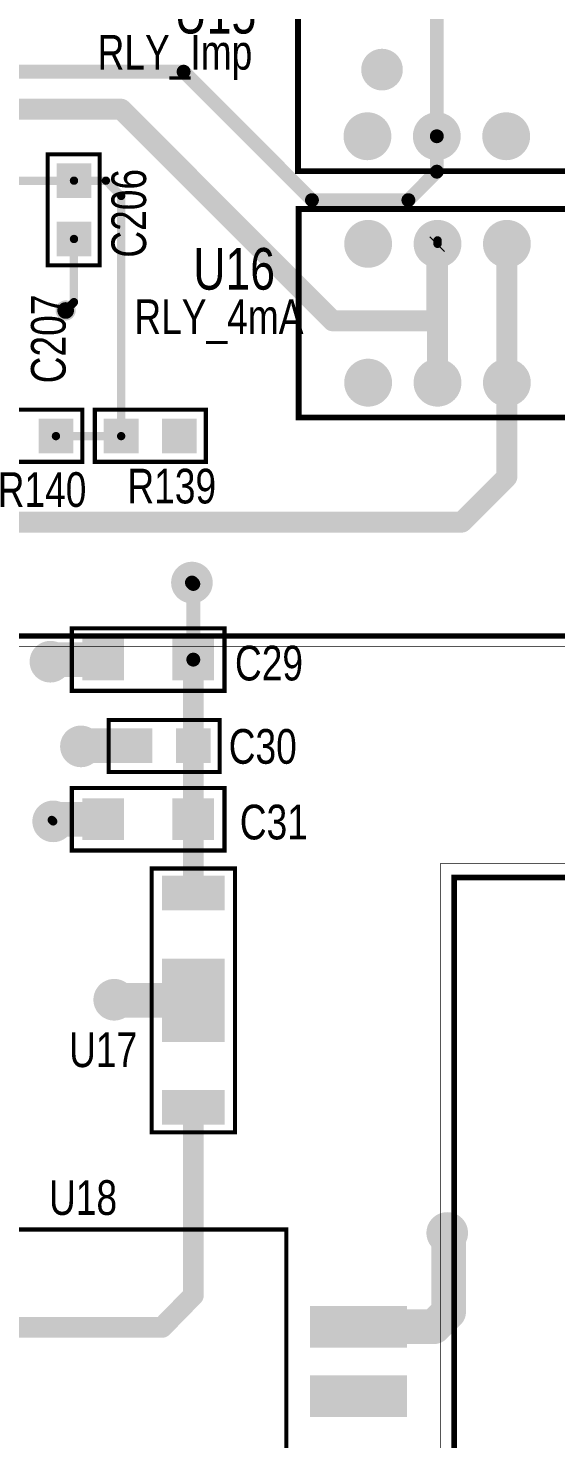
# Model space of a CAD drawing. Extents: x 0 to 8.76, y 0.02 to 4.83.
# Drawn here: x 3.276 to 4.037, y 1.19 to 3.222 of the extents above; entities that cross this region are included whole.
import ezdxf

# ---------------------------------------------------------------- set-up
doc = ezdxf.new("R2010")
doc.units = 0

msp = doc.modelspace()

# ---------------------------------------------------------------- linework, layer by layer
at = {"const_width": 0.001}
for points in [[(1.051, 2.331), (8.563, 2.331), (8.563, 4.484), (1.051, 4.484), (1.051, 2.331)], [(4.269, 3.32), (3.661, 3.32), (3.661, 3.012), (4.269, 3.012), (4.269, 3.32)], [(4.27, 2.965), (3.662, 2.965), (3.662, 2.657), (4.27, 2.657), (4.27, 2.965)], [(5.69, 2.018), (5.69, 0.158), (3.87, 0.158), (3.87, 2.018), (5.69, 2.018)]]:
    msp.add_lwpolyline(points, close=True, dxfattribs=at)
at = {"const_width": 0.0005}
for points in [[(3.6608, 3.012, 1), (3.6612, 3.012, 1)], [(3.6618, 2.965, 1), (3.6622, 2.965, 1)], [(3.6618, 2.657, 1), (3.6622, 2.657, 1)], [(3.8698, 2.018, 1), (3.8703, 2.018, 1)]]:
    msp.add_lwpolyline(points, format="xyb", close=True, dxfattribs=at)
at = {"layer": 'DRL'}
for points, const_width in [([(3.776, 3.162, 1), (3.796, 3.162, 1)], 0.02), ([(3.758, 3.066, 1), (3.772, 3.066, 1)], 0.015), ([(3.858, 3.066, 1), (3.872, 3.066, 1)], 0.015), ([(3.958, 3.066, 1), (3.972, 3.066, 1)], 0.015), ([(3.759, 2.911, 1), (3.773, 2.911, 1)], 0.015), ([(3.859, 2.911, 1), (3.873, 2.911, 1)], 0.015), ([(3.959, 2.911, 1), (3.973, 2.911, 1)], 0.015), ([(3.325, 2.815, 1), (3.335, 2.815, 1)], 0.01), ([(3.759, 2.711, 1), (3.773, 2.711, 1)], 0.015), ([(3.859, 2.711, 1), (3.873, 2.711, 1)], 0.015), ([(3.959, 2.711, 1), (3.973, 2.711, 1)], 0.015), ([(3.502, 2.423, 1), (3.522, 2.423, 1)], 0.02), ([(3.298, 2.309, 1), (3.318, 2.309, 1)], 0.02), ([(3.298, 2.309, 1), (3.318, 2.309, 1)], 0.02), ([(3.342, 2.187, 1), (3.362, 2.187, 1)], 0.02), ([(3.342, 2.187, 1), (3.362, 2.187, 1)], 0.02), ([(3.302, 2.079, 1), (3.322, 2.079, 1)], 0.02), ([(3.302, 2.079, 1), (3.322, 2.079, 1)], 0.02), ([(3.39, 1.822, 1), (3.41, 1.822, 1)], 0.02), ([(3.39, 1.822, 1), (3.41, 1.822, 1)], 0.02), ([(3.87, 1.486, 1), (3.89, 1.486, 1)], 0.02)]:
    msp.add_lwpolyline(points, format="xyb", close=True, dxfattribs=dict(at, const_width=const_width))
at = {"layer": 'FAB'}
for points, const_width in [([(3.776, 3.162, 1), (3.796, 3.162, 1)], 0.02), ([(3.325, 2.815, 1), (3.335, 2.815, 1)], 0.01), ([(3.502, 2.423, 1), (3.522, 2.423, 1)], 0.02), ([(3.298, 2.309, 1), (3.318, 2.309, 1)], 0.02), ([(3.298, 2.309, 1), (3.318, 2.309, 1)], 0.02), ([(3.342, 2.187, 1), (3.362, 2.187, 1)], 0.02), ([(3.342, 2.187, 1), (3.362, 2.187, 1)], 0.02), ([(3.302, 2.079, 1), (3.322, 2.079, 1)], 0.02), ([(3.302, 2.079, 1), (3.322, 2.079, 1)], 0.02), ([(3.39, 1.822, 1), (3.41, 1.822, 1)], 0.02), ([(3.39, 1.822, 1), (3.41, 1.822, 1)], 0.02), ([(3.87, 1.486, 1), (3.89, 1.486, 1)], 0.02)]:
    msp.add_lwpolyline(points, format="xyb", close=True, dxfattribs=dict(at, const_width=const_width))
at = {"layer": 'GND'}
for points, const_width in [([(3.774, 3.162, 1), (3.798, 3.162, 1)], 0.025), ([(3.75, 3.066, 1), (3.78, 3.066, 1)], 0.03), ([(3.85, 3.066, 1), (3.88, 3.066, 1)], 0.03), ([(3.95, 3.066, 1), (3.98, 3.066, 1)], 0.03), ([(3.751, 2.911, 1), (3.781, 2.911, 1)], 0.03), ([(3.851, 2.911, 1), (3.881, 2.911, 1)], 0.03), ([(3.951, 2.911, 1), (3.981, 2.911, 1)], 0.03), ([(3.324, 2.815, 1), (3.336, 2.815, 1)], 0.012), ([(3.751, 2.711, 1), (3.781, 2.711, 1)], 0.03), ([(3.851, 2.711, 1), (3.881, 2.711, 1)], 0.03), ([(3.951, 2.711, 1), (3.981, 2.711, 1)], 0.03), ([(3.5, 2.423, 1), (3.524, 2.423, 1)], 0.025), ([(3.296, 2.309, 1), (3.32, 2.309, 1)], 0.025), ([(3.296, 2.309, 1), (3.32, 2.309, 1)], 0.025), ([(3.34, 2.187, 1), (3.364, 2.187, 1)], 0.025), ([(3.34, 2.187, 1), (3.364, 2.187, 1)], 0.025), ([(3.3, 2.079, 1), (3.324, 2.079, 1)], 0.025), ([(3.3, 2.079, 1), (3.324, 2.079, 1)], 0.025), ([(3.388, 1.822, 1), (3.412, 1.822, 1)], 0.025), ([(3.388, 1.822, 1), (3.412, 1.822, 1)], 0.025), ([(3.868, 1.486, 1), (3.892, 1.486, 1)], 0.025)]:
    msp.add_lwpolyline(points, format="xyb", close=True, dxfattribs=dict(at, const_width=const_width))
at = {"layer": 'I10'}
for points, const_width in [([(3.774, 3.162, 1), (3.798, 3.162, 1)], 0.025), ([(3.75, 3.066, 1), (3.78, 3.066, 1)], 0.03), ([(3.85, 3.066, 1), (3.88, 3.066, 1)], 0.03), ([(3.95, 3.066, 1), (3.98, 3.066, 1)], 0.03), ([(3.751, 2.911, 1), (3.781, 2.911, 1)], 0.03), ([(3.851, 2.911, 1), (3.881, 2.911, 1)], 0.03), ([(3.951, 2.911, 1), (3.981, 2.911, 1)], 0.03), ([(3.324, 2.815, 1), (3.336, 2.815, 1)], 0.012), ([(3.751, 2.711, 1), (3.781, 2.711, 1)], 0.03), ([(3.851, 2.711, 1), (3.881, 2.711, 1)], 0.03), ([(3.951, 2.711, 1), (3.981, 2.711, 1)], 0.03), ([(3.5, 2.423, 1), (3.524, 2.423, 1)], 0.025), ([(3.296, 2.309, 1), (3.32, 2.309, 1)], 0.025), ([(3.296, 2.309, 1), (3.32, 2.309, 1)], 0.025), ([(3.34, 2.187, 1), (3.364, 2.187, 1)], 0.025), ([(3.34, 2.187, 1), (3.364, 2.187, 1)], 0.025), ([(3.3, 2.079, 1), (3.324, 2.079, 1)], 0.025), ([(3.3, 2.079, 1), (3.324, 2.079, 1)], 0.025), ([(3.388, 1.822, 1), (3.412, 1.822, 1)], 0.025), ([(3.388, 1.822, 1), (3.412, 1.822, 1)], 0.025), ([(3.868, 1.486, 1), (3.892, 1.486, 1)], 0.025)]:
    msp.add_lwpolyline(points, format="xyb", close=True, dxfattribs=dict(at, const_width=const_width))
at = {"layer": 'I11'}
for points, const_width in [([(3.774, 3.162, 1), (3.798, 3.162, 1)], 0.025), ([(3.75, 3.066, 1), (3.78, 3.066, 1)], 0.03), ([(3.85, 3.066, 1), (3.88, 3.066, 1)], 0.03), ([(3.95, 3.066, 1), (3.98, 3.066, 1)], 0.03), ([(3.751, 2.911, 1), (3.781, 2.911, 1)], 0.03), ([(3.851, 2.911, 1), (3.881, 2.911, 1)], 0.03), ([(3.951, 2.911, 1), (3.981, 2.911, 1)], 0.03), ([(3.324, 2.815, 1), (3.336, 2.815, 1)], 0.012), ([(3.751, 2.711, 1), (3.781, 2.711, 1)], 0.03), ([(3.851, 2.711, 1), (3.881, 2.711, 1)], 0.03), ([(3.951, 2.711, 1), (3.981, 2.711, 1)], 0.03), ([(3.5, 2.423, 1), (3.524, 2.423, 1)], 0.025), ([(3.296, 2.309, 1), (3.32, 2.309, 1)], 0.025), ([(3.296, 2.309, 1), (3.32, 2.309, 1)], 0.025), ([(3.34, 2.187, 1), (3.364, 2.187, 1)], 0.025), ([(3.34, 2.187, 1), (3.364, 2.187, 1)], 0.025), ([(3.3, 2.079, 1), (3.324, 2.079, 1)], 0.025), ([(3.3, 2.079, 1), (3.324, 2.079, 1)], 0.025), ([(3.388, 1.822, 1), (3.412, 1.822, 1)], 0.025), ([(3.388, 1.822, 1), (3.412, 1.822, 1)], 0.025), ([(3.868, 1.486, 1), (3.892, 1.486, 1)], 0.025)]:
    msp.add_lwpolyline(points, format="xyb", close=True, dxfattribs=dict(at, const_width=const_width))
at = {"layer": 'I12'}
for points, const_width in [([(3.774, 3.162, 1), (3.798, 3.162, 1)], 0.025), ([(3.75, 3.066, 1), (3.78, 3.066, 1)], 0.03), ([(3.85, 3.066, 1), (3.88, 3.066, 1)], 0.03), ([(3.95, 3.066, 1), (3.98, 3.066, 1)], 0.03), ([(3.751, 2.911, 1), (3.781, 2.911, 1)], 0.03), ([(3.851, 2.911, 1), (3.881, 2.911, 1)], 0.03), ([(3.951, 2.911, 1), (3.981, 2.911, 1)], 0.03), ([(3.324, 2.815, 1), (3.336, 2.815, 1)], 0.012), ([(3.751, 2.711, 1), (3.781, 2.711, 1)], 0.03), ([(3.851, 2.711, 1), (3.881, 2.711, 1)], 0.03), ([(3.951, 2.711, 1), (3.981, 2.711, 1)], 0.03), ([(3.5, 2.423, 1), (3.524, 2.423, 1)], 0.025), ([(3.296, 2.309, 1), (3.32, 2.309, 1)], 0.025), ([(3.296, 2.309, 1), (3.32, 2.309, 1)], 0.025), ([(3.34, 2.187, 1), (3.364, 2.187, 1)], 0.025), ([(3.34, 2.187, 1), (3.364, 2.187, 1)], 0.025), ([(3.3, 2.079, 1), (3.324, 2.079, 1)], 0.025), ([(3.3, 2.079, 1), (3.324, 2.079, 1)], 0.025), ([(3.388, 1.822, 1), (3.412, 1.822, 1)], 0.025), ([(3.388, 1.822, 1), (3.412, 1.822, 1)], 0.025), ([(3.868, 1.486, 1), (3.892, 1.486, 1)], 0.025)]:
    msp.add_lwpolyline(points, format="xyb", close=True, dxfattribs=dict(at, const_width=const_width))
at = {"layer": 'IN3'}
for points, const_width in [([(3.774, 3.162, 1), (3.798, 3.162, 1)], 0.025), ([(3.75, 3.066, 1), (3.78, 3.066, 1)], 0.03), ([(3.85, 3.066, 1), (3.88, 3.066, 1)], 0.03), ([(3.95, 3.066, 1), (3.98, 3.066, 1)], 0.03), ([(3.751, 2.911, 1), (3.781, 2.911, 1)], 0.03), ([(3.851, 2.911, 1), (3.881, 2.911, 1)], 0.03), ([(3.951, 2.911, 1), (3.981, 2.911, 1)], 0.03), ([(3.324, 2.815, 1), (3.336, 2.815, 1)], 0.012), ([(3.751, 2.711, 1), (3.781, 2.711, 1)], 0.03), ([(3.851, 2.711, 1), (3.881, 2.711, 1)], 0.03), ([(3.951, 2.711, 1), (3.981, 2.711, 1)], 0.03), ([(3.5, 2.423, 1), (3.524, 2.423, 1)], 0.025), ([(3.296, 2.309, 1), (3.32, 2.309, 1)], 0.025), ([(3.296, 2.309, 1), (3.32, 2.309, 1)], 0.025), ([(3.34, 2.187, 1), (3.364, 2.187, 1)], 0.025), ([(3.34, 2.187, 1), (3.364, 2.187, 1)], 0.025), ([(3.3, 2.079, 1), (3.324, 2.079, 1)], 0.025), ([(3.3, 2.079, 1), (3.324, 2.079, 1)], 0.025), ([(3.388, 1.822, 1), (3.412, 1.822, 1)], 0.025), ([(3.388, 1.822, 1), (3.412, 1.822, 1)], 0.025), ([(3.868, 1.486, 1), (3.892, 1.486, 1)], 0.025)]:
    msp.add_lwpolyline(points, format="xyb", close=True, dxfattribs=dict(at, const_width=const_width))
at = {"layer": 'IN4'}
for points, const_width in [([(3.774, 3.162, 1), (3.798, 3.162, 1)], 0.025), ([(3.75, 3.066, 1), (3.78, 3.066, 1)], 0.03), ([(3.85, 3.066, 1), (3.88, 3.066, 1)], 0.03), ([(3.95, 3.066, 1), (3.98, 3.066, 1)], 0.03), ([(3.751, 2.911, 1), (3.781, 2.911, 1)], 0.03), ([(3.851, 2.911, 1), (3.881, 2.911, 1)], 0.03), ([(3.951, 2.911, 1), (3.981, 2.911, 1)], 0.03), ([(3.324, 2.815, 1), (3.336, 2.815, 1)], 0.012), ([(3.751, 2.711, 1), (3.781, 2.711, 1)], 0.03), ([(3.851, 2.711, 1), (3.881, 2.711, 1)], 0.03), ([(3.951, 2.711, 1), (3.981, 2.711, 1)], 0.03), ([(3.5, 2.423, 1), (3.524, 2.423, 1)], 0.025), ([(3.296, 2.309, 1), (3.32, 2.309, 1)], 0.025), ([(3.296, 2.309, 1), (3.32, 2.309, 1)], 0.025), ([(3.34, 2.187, 1), (3.364, 2.187, 1)], 0.025), ([(3.34, 2.187, 1), (3.364, 2.187, 1)], 0.025), ([(3.3, 2.079, 1), (3.324, 2.079, 1)], 0.025), ([(3.3, 2.079, 1), (3.324, 2.079, 1)], 0.025), ([(3.388, 1.822, 1), (3.412, 1.822, 1)], 0.025), ([(3.388, 1.822, 1), (3.412, 1.822, 1)], 0.025), ([(3.868, 1.486, 1), (3.892, 1.486, 1)], 0.025)]:
    msp.add_lwpolyline(points, format="xyb", close=True, dxfattribs=dict(at, const_width=const_width))
at = {"layer": 'IN5'}
for points, const_width in [([(3.774, 3.162, 1), (3.798, 3.162, 1)], 0.025), ([(3.75, 3.066, 1), (3.78, 3.066, 1)], 0.03), ([(3.85, 3.066, 1), (3.88, 3.066, 1)], 0.03), ([(3.95, 3.066, 1), (3.98, 3.066, 1)], 0.03), ([(3.751, 2.911, 1), (3.781, 2.911, 1)], 0.03), ([(3.851, 2.911, 1), (3.881, 2.911, 1)], 0.03), ([(3.951, 2.911, 1), (3.981, 2.911, 1)], 0.03), ([(3.324, 2.815, 1), (3.336, 2.815, 1)], 0.012), ([(3.751, 2.711, 1), (3.781, 2.711, 1)], 0.03), ([(3.851, 2.711, 1), (3.881, 2.711, 1)], 0.03), ([(3.951, 2.711, 1), (3.981, 2.711, 1)], 0.03), ([(3.5, 2.423, 1), (3.524, 2.423, 1)], 0.025), ([(3.296, 2.309, 1), (3.32, 2.309, 1)], 0.025), ([(3.296, 2.309, 1), (3.32, 2.309, 1)], 0.025), ([(3.34, 2.187, 1), (3.364, 2.187, 1)], 0.025), ([(3.34, 2.187, 1), (3.364, 2.187, 1)], 0.025), ([(3.3, 2.079, 1), (3.324, 2.079, 1)], 0.025), ([(3.3, 2.079, 1), (3.324, 2.079, 1)], 0.025), ([(3.388, 1.822, 1), (3.412, 1.822, 1)], 0.025), ([(3.388, 1.822, 1), (3.412, 1.822, 1)], 0.025), ([(3.868, 1.486, 1), (3.892, 1.486, 1)], 0.025)]:
    msp.add_lwpolyline(points, format="xyb", close=True, dxfattribs=dict(at, const_width=const_width))
at = {"layer": 'IN6'}
for points, const_width in [([(3.774, 3.162, 1), (3.798, 3.162, 1)], 0.025), ([(3.75, 3.066, 1), (3.78, 3.066, 1)], 0.03), ([(3.85, 3.066, 1), (3.88, 3.066, 1)], 0.03), ([(3.95, 3.066, 1), (3.98, 3.066, 1)], 0.03), ([(3.751, 2.911, 1), (3.781, 2.911, 1)], 0.03), ([(3.851, 2.911, 1), (3.881, 2.911, 1)], 0.03), ([(3.951, 2.911, 1), (3.981, 2.911, 1)], 0.03), ([(3.324, 2.815, 1), (3.336, 2.815, 1)], 0.012), ([(3.751, 2.711, 1), (3.781, 2.711, 1)], 0.03), ([(3.851, 2.711, 1), (3.881, 2.711, 1)], 0.03), ([(3.951, 2.711, 1), (3.981, 2.711, 1)], 0.03), ([(3.5, 2.423, 1), (3.524, 2.423, 1)], 0.025), ([(3.296, 2.309, 1), (3.32, 2.309, 1)], 0.025), ([(3.296, 2.309, 1), (3.32, 2.309, 1)], 0.025), ([(3.34, 2.187, 1), (3.364, 2.187, 1)], 0.025), ([(3.34, 2.187, 1), (3.364, 2.187, 1)], 0.025), ([(3.3, 2.079, 1), (3.324, 2.079, 1)], 0.025), ([(3.3, 2.079, 1), (3.324, 2.079, 1)], 0.025), ([(3.388, 1.822, 1), (3.412, 1.822, 1)], 0.025), ([(3.388, 1.822, 1), (3.412, 1.822, 1)], 0.025), ([(3.868, 1.486, 1), (3.892, 1.486, 1)], 0.025)]:
    msp.add_lwpolyline(points, format="xyb", close=True, dxfattribs=dict(at, const_width=const_width))
at = {"layer": 'IN7'}
for points, const_width in [([(3.774, 3.162, 1), (3.798, 3.162, 1)], 0.025), ([(3.75, 3.066, 1), (3.78, 3.066, 1)], 0.03), ([(3.85, 3.066, 1), (3.88, 3.066, 1)], 0.03), ([(3.95, 3.066, 1), (3.98, 3.066, 1)], 0.03), ([(3.751, 2.911, 1), (3.781, 2.911, 1)], 0.03), ([(3.851, 2.911, 1), (3.881, 2.911, 1)], 0.03), ([(3.951, 2.911, 1), (3.981, 2.911, 1)], 0.03), ([(3.324, 2.815, 1), (3.336, 2.815, 1)], 0.012), ([(3.751, 2.711, 1), (3.781, 2.711, 1)], 0.03), ([(3.851, 2.711, 1), (3.881, 2.711, 1)], 0.03), ([(3.951, 2.711, 1), (3.981, 2.711, 1)], 0.03), ([(3.5, 2.423, 1), (3.524, 2.423, 1)], 0.025), ([(3.296, 2.309, 1), (3.32, 2.309, 1)], 0.025), ([(3.296, 2.309, 1), (3.32, 2.309, 1)], 0.025), ([(3.34, 2.187, 1), (3.364, 2.187, 1)], 0.025), ([(3.34, 2.187, 1), (3.364, 2.187, 1)], 0.025), ([(3.3, 2.079, 1), (3.324, 2.079, 1)], 0.025), ([(3.3, 2.079, 1), (3.324, 2.079, 1)], 0.025), ([(3.388, 1.822, 1), (3.412, 1.822, 1)], 0.025), ([(3.388, 1.822, 1), (3.412, 1.822, 1)], 0.025), ([(3.868, 1.486, 1), (3.892, 1.486, 1)], 0.025)]:
    msp.add_lwpolyline(points, format="xyb", close=True, dxfattribs=dict(at, const_width=const_width))
at = {"layer": 'IN8'}
for points, const_width in [([(3.774, 3.162, 1), (3.798, 3.162, 1)], 0.025), ([(3.75, 3.066, 1), (3.78, 3.066, 1)], 0.03), ([(3.85, 3.066, 1), (3.88, 3.066, 1)], 0.03), ([(3.95, 3.066, 1), (3.98, 3.066, 1)], 0.03), ([(3.751, 2.911, 1), (3.781, 2.911, 1)], 0.03), ([(3.851, 2.911, 1), (3.881, 2.911, 1)], 0.03), ([(3.951, 2.911, 1), (3.981, 2.911, 1)], 0.03), ([(3.324, 2.815, 1), (3.336, 2.815, 1)], 0.012), ([(3.751, 2.711, 1), (3.781, 2.711, 1)], 0.03), ([(3.851, 2.711, 1), (3.881, 2.711, 1)], 0.03), ([(3.951, 2.711, 1), (3.981, 2.711, 1)], 0.03), ([(3.5, 2.423, 1), (3.524, 2.423, 1)], 0.025), ([(3.296, 2.309, 1), (3.32, 2.309, 1)], 0.025), ([(3.296, 2.309, 1), (3.32, 2.309, 1)], 0.025), ([(3.34, 2.187, 1), (3.364, 2.187, 1)], 0.025), ([(3.34, 2.187, 1), (3.364, 2.187, 1)], 0.025), ([(3.3, 2.079, 1), (3.324, 2.079, 1)], 0.025), ([(3.3, 2.079, 1), (3.324, 2.079, 1)], 0.025), ([(3.388, 1.822, 1), (3.412, 1.822, 1)], 0.025), ([(3.388, 1.822, 1), (3.412, 1.822, 1)], 0.025), ([(3.868, 1.486, 1), (3.892, 1.486, 1)], 0.025)]:
    msp.add_lwpolyline(points, format="xyb", close=True, dxfattribs=dict(at, const_width=const_width))
at = {"layer": 'IN9'}
for points, const_width in [([(3.774, 3.162, 1), (3.798, 3.162, 1)], 0.025), ([(3.75, 3.066, 1), (3.78, 3.066, 1)], 0.03), ([(3.85, 3.066, 1), (3.88, 3.066, 1)], 0.03), ([(3.95, 3.066, 1), (3.98, 3.066, 1)], 0.03), ([(3.751, 2.911, 1), (3.781, 2.911, 1)], 0.03), ([(3.851, 2.911, 1), (3.881, 2.911, 1)], 0.03), ([(3.951, 2.911, 1), (3.981, 2.911, 1)], 0.03), ([(3.324, 2.815, 1), (3.336, 2.815, 1)], 0.012), ([(3.751, 2.711, 1), (3.781, 2.711, 1)], 0.03), ([(3.851, 2.711, 1), (3.881, 2.711, 1)], 0.03), ([(3.951, 2.711, 1), (3.981, 2.711, 1)], 0.03), ([(3.5, 2.423, 1), (3.524, 2.423, 1)], 0.025), ([(3.296, 2.309, 1), (3.32, 2.309, 1)], 0.025), ([(3.296, 2.309, 1), (3.32, 2.309, 1)], 0.025), ([(3.34, 2.187, 1), (3.364, 2.187, 1)], 0.025), ([(3.34, 2.187, 1), (3.364, 2.187, 1)], 0.025), ([(3.3, 2.079, 1), (3.324, 2.079, 1)], 0.025), ([(3.3, 2.079, 1), (3.324, 2.079, 1)], 0.025), ([(3.388, 1.822, 1), (3.412, 1.822, 1)], 0.025), ([(3.388, 1.822, 1), (3.412, 1.822, 1)], 0.025), ([(3.868, 1.486, 1), (3.892, 1.486, 1)], 0.025)]:
    msp.add_lwpolyline(points, format="xyb", close=True, dxfattribs=dict(at, const_width=const_width))
at = {"layer": 'NOT'}
for points, const_width in [([(3.776, 3.162, 1), (3.796, 3.162, 1)], 0.02), ([(3.325, 2.815, 1), (3.335, 2.815, 1)], 0.01), ([(3.502, 2.423, 1), (3.522, 2.423, 1)], 0.02), ([(3.298, 2.309, 1), (3.318, 2.309, 1)], 0.02), ([(3.298, 2.309, 1), (3.318, 2.309, 1)], 0.02), ([(3.342, 2.187, 1), (3.362, 2.187, 1)], 0.02), ([(3.342, 2.187, 1), (3.362, 2.187, 1)], 0.02), ([(3.302, 2.079, 1), (3.322, 2.079, 1)], 0.02), ([(3.302, 2.079, 1), (3.322, 2.079, 1)], 0.02), ([(3.39, 1.822, 1), (3.41, 1.822, 1)], 0.02), ([(3.39, 1.822, 1), (3.41, 1.822, 1)], 0.02), ([(3.87, 1.486, 1), (3.89, 1.486, 1)], 0.02)]:
    msp.add_lwpolyline(points, format="xyb", close=True, dxfattribs=dict(at, const_width=const_width))
at = {"layer": 'PWR'}
for points, const_width in [([(3.774, 3.162, 1), (3.798, 3.162, 1)], 0.025), ([(3.75, 3.066, 1), (3.78, 3.066, 1)], 0.03), ([(3.85, 3.066, 1), (3.88, 3.066, 1)], 0.03), ([(3.95, 3.066, 1), (3.98, 3.066, 1)], 0.03), ([(3.751, 2.911, 1), (3.781, 2.911, 1)], 0.03), ([(3.851, 2.911, 1), (3.881, 2.911, 1)], 0.03), ([(3.951, 2.911, 1), (3.981, 2.911, 1)], 0.03), ([(3.324, 2.815, 1), (3.336, 2.815, 1)], 0.012), ([(3.751, 2.711, 1), (3.781, 2.711, 1)], 0.03), ([(3.851, 2.711, 1), (3.881, 2.711, 1)], 0.03), ([(3.951, 2.711, 1), (3.981, 2.711, 1)], 0.03), ([(3.5, 2.423, 1), (3.524, 2.423, 1)], 0.025), ([(3.296, 2.309, 1), (3.32, 2.309, 1)], 0.025), ([(3.296, 2.309, 1), (3.32, 2.309, 1)], 0.025), ([(3.34, 2.187, 1), (3.364, 2.187, 1)], 0.025), ([(3.34, 2.187, 1), (3.364, 2.187, 1)], 0.025), ([(3.3, 2.079, 1), (3.324, 2.079, 1)], 0.025), ([(3.3, 2.079, 1), (3.324, 2.079, 1)], 0.025), ([(3.388, 1.822, 1), (3.412, 1.822, 1)], 0.025), ([(3.388, 1.822, 1), (3.412, 1.822, 1)], 0.025), ([(3.868, 1.486, 1), (3.892, 1.486, 1)], 0.025)]:
    msp.add_lwpolyline(points, format="xyb", close=True, dxfattribs=dict(at, const_width=const_width))
at = {"layer": 'SMT'}
for points, const_width in [([(3.771, 3.162, 1), (3.801, 3.162, 1)], 0.03), ([(3.748, 3.066, 1), (3.782, 3.066, 1)], 0.035), ([(3.848, 3.066, 1), (3.882, 3.066, 1)], 0.035), ([(3.948, 3.066, 1), (3.982, 3.066, 1)], 0.035), ([(3.749, 2.911, 1), (3.783, 2.911, 1)], 0.035), ([(3.849, 2.911, 1), (3.883, 2.911, 1)], 0.035), ([(3.949, 2.911, 1), (3.983, 2.911, 1)], 0.035), ([(3.323, 2.815, 1), (3.337, 2.815, 1)], 0.015), ([(3.749, 2.711, 1), (3.783, 2.711, 1)], 0.035), ([(3.849, 2.711, 1), (3.883, 2.711, 1)], 0.035), ([(3.949, 2.711, 1), (3.983, 2.711, 1)], 0.035), ([(3.497, 2.423, 1), (3.527, 2.423, 1)], 0.03), ([(3.293, 2.309, 1), (3.323, 2.309, 1)], 0.03), ([(3.293, 2.309, 1), (3.323, 2.309, 1)], 0.03), ([(3.337, 2.187, 1), (3.367, 2.187, 1)], 0.03), ([(3.337, 2.187, 1), (3.367, 2.187, 1)], 0.03), ([(3.297, 2.079, 1), (3.327, 2.079, 1)], 0.03), ([(3.297, 2.079, 1), (3.327, 2.079, 1)], 0.03), ([(3.385, 1.822, 1), (3.415, 1.822, 1)], 0.03), ([(3.385, 1.822, 1), (3.415, 1.822, 1)], 0.03), ([(3.865, 1.486, 1), (3.895, 1.486, 1)], 0.03)]:
    msp.add_lwpolyline(points, format="xyb", close=True, dxfattribs=dict(at, const_width=const_width))
for points in [[(3.317, 2.977), (3.367, 2.977), (3.317, 3.027), (3.367, 3.027)], [(3.317, 2.893), (3.367, 2.893), (3.317, 2.943), (3.367, 2.943)], [(3.291, 2.609), (3.341, 2.609), (3.291, 2.659), (3.341, 2.659)], [(3.385, 2.609), (3.435, 2.609), (3.385, 2.659), (3.435, 2.659)], [(3.469, 2.609), (3.519, 2.609), (3.469, 2.659), (3.519, 2.659)], [(3.354, 2.282), (3.414, 2.282), (3.354, 2.342), (3.414, 2.342)], [(3.484, 2.282), (3.544, 2.282), (3.484, 2.342), (3.544, 2.342)], [(3.405, 2.163), (3.455, 2.163), (3.405, 2.213), (3.455, 2.213)], [(3.489, 2.163), (3.539, 2.163), (3.489, 2.213), (3.539, 2.213)], [(3.354, 2.052), (3.414, 2.052), (3.354, 2.112), (3.414, 2.112)], [(3.484, 2.052), (3.544, 2.052), (3.484, 2.112), (3.544, 2.112)], [(3.469, 1.951), (3.559, 1.951), (3.469, 2.001), (3.559, 2.001)], [(3.469, 1.761), (3.559, 1.761), (3.469, 1.881), (3.559, 1.881)], [(3.469, 1.642), (3.559, 1.642), (3.469, 1.692), (3.559, 1.692)], [(3.682, 1.321), (3.822, 1.321), (3.682, 1.381), (3.822, 1.381)], [(3.682, 1.221), (3.822, 1.221), (3.682, 1.281), (3.822, 1.281)]]:
    msp.add_solid(points, dxfattribs=at)
at = {"layer": 'SPT'}
for points in [[(3.317, 2.977), (3.367, 2.977), (3.317, 3.027), (3.367, 3.027)], [(3.317, 2.893), (3.367, 2.893), (3.317, 2.943), (3.367, 2.943)], [(3.291, 2.609), (3.341, 2.609), (3.291, 2.659), (3.341, 2.659)], [(3.385, 2.609), (3.435, 2.609), (3.385, 2.659), (3.435, 2.659)], [(3.469, 2.609), (3.519, 2.609), (3.469, 2.659), (3.519, 2.659)], [(3.354, 2.282), (3.414, 2.282), (3.354, 2.342), (3.414, 2.342)], [(3.484, 2.282), (3.544, 2.282), (3.484, 2.342), (3.544, 2.342)], [(3.405, 2.163), (3.455, 2.163), (3.405, 2.213), (3.455, 2.213)], [(3.489, 2.163), (3.539, 2.163), (3.489, 2.213), (3.539, 2.213)], [(3.354, 2.052), (3.414, 2.052), (3.354, 2.112), (3.414, 2.112)], [(3.484, 2.052), (3.544, 2.052), (3.484, 2.112), (3.544, 2.112)], [(3.469, 1.951), (3.559, 1.951), (3.469, 2.001), (3.559, 2.001)], [(3.469, 1.761), (3.559, 1.761), (3.469, 1.881), (3.559, 1.881)], [(3.469, 1.642), (3.559, 1.642), (3.469, 1.692), (3.559, 1.692)], [(3.682, 1.321), (3.822, 1.321), (3.682, 1.381), (3.822, 1.381)], [(3.682, 1.221), (3.822, 1.221), (3.682, 1.281), (3.822, 1.281)]]:
    msp.add_solid(points, dxfattribs=at)
at = {"layer": 'SST'}
for points, const_width in [([(1.066, 4.467), (1.066, 2.346), (8.547, 2.346), (8.548, 2.365), (8.548, 4.469), (1.067, 4.469), (1.067, 4.468), (1.066, 4.467)], 0.008), ([(3.665, 3.316), (4.265, 3.316), (4.265, 3.016), (3.665, 3.016), (3.665, 3.316)], 0.008), ([(3.379, 3.04), (3.379, 2.88), (3.379, 2.88), (3.304, 2.88), (3.304, 3.04), (3.379, 3.04)], 0.006), ([(3.666, 2.961), (4.266, 2.961), (4.266, 2.661), (3.666, 2.661), (3.666, 2.961)], 0.008), ([(3.194, 2.672), (3.354, 2.672), (3.354, 2.672), (3.354, 2.597), (3.194, 2.597), (3.194, 2.672)], 0.006), ([(3.372, 2.672), (3.532, 2.672), (3.532, 2.672), (3.532, 2.597), (3.372, 2.597), (3.372, 2.672)], 0.006), ([(3.339, 2.357), (3.339, 2.267), (3.339, 2.267), (3.559, 2.267), (3.559, 2.357), (3.339, 2.357)], 0.006), ([(3.552, 2.15), (3.392, 2.15), (3.392, 2.15), (3.392, 2.225), (3.552, 2.225), (3.552, 2.15)], 0.006), ([(3.339, 2.127), (3.339, 2.037), (3.339, 2.037), (3.559, 2.037), (3.559, 2.127), (3.339, 2.127)], 0.006), ([(5.67, 0.178), (3.89, 0.178), (3.89, 1.998), (5.67, 1.998), (5.67, 0.178)], 0.008)]:
    msp.add_lwpolyline(points, close=True, dxfattribs=dict(at, const_width=const_width))
for points, const_width in [([(3.3025, 3.04, 1), (3.3055, 3.04, 1)], 0.003), ([(3.3775, 3.04, 1), (3.3805, 3.04, 1)], 0.003), ([(3.3775, 3.04, 1), (3.3805, 3.04, 1)], 0.003), ([(3.663, 3.016, 1), (3.667, 3.016, 1)], 0.004), ([(3.664, 2.961, 1), (3.668, 2.961, 1)], 0.004), ([(3.664, 2.961, 1), (3.668, 2.961, 1)], 0.004), ([(3.3025, 2.88, 1), (3.3055, 2.88, 1)], 0.003), ([(3.3775, 2.88, 1), (3.3805, 2.88, 1)], 0.003), ([(3.3775, 2.88, 1), (3.3805, 2.88, 1)], 0.003), ([(3.3525, 2.672, 1), (3.3555, 2.672, 1)], 0.003), ([(3.3525, 2.672, 1), (3.3555, 2.672, 1)], 0.003), ([(3.3705, 2.672, 1), (3.3735, 2.672, 1)], 0.003), ([(3.3705, 2.672, 1), (3.3735, 2.672, 1)], 0.003), ([(3.5305, 2.672, 1), (3.5335, 2.672, 1)], 0.003), ([(3.5305, 2.672, 1), (3.5335, 2.672, 1)], 0.003), ([(3.664, 2.661, 1), (3.668, 2.661, 1)], 0.004), ([(3.3525, 2.597, 1), (3.3555, 2.597, 1)], 0.003), ([(3.3705, 2.597, 1), (3.3735, 2.597, 1)], 0.003), ([(3.5305, 2.597, 1), (3.5335, 2.597, 1)], 0.003), ([(3.3375, 2.357, 1), (3.3405, 2.357, 1)], 0.003), ([(3.3375, 2.357, 1), (3.3405, 2.357, 1)], 0.003), ([(3.5575, 2.357, 1), (3.5605, 2.357, 1)], 0.003), ([(3.3375, 2.267, 1), (3.3405, 2.267, 1)], 0.003), ([(3.3375, 2.267, 1), (3.3405, 2.267, 1)], 0.003), ([(3.5575, 2.267, 1), (3.5605, 2.267, 1)], 0.003), ([(3.3905, 2.225, 1), (3.3935, 2.225, 1)], 0.003), ([(3.5505, 2.225, 1), (3.5535, 2.225, 1)], 0.003), ([(3.3905, 2.15, 1), (3.3935, 2.15, 1)], 0.003), ([(3.3905, 2.15, 1), (3.3935, 2.15, 1)], 0.003), ([(3.5505, 2.15, 1), (3.5535, 2.15, 1)], 0.003), ([(3.5505, 2.15, 1), (3.5535, 2.15, 1)], 0.003), ([(3.3375, 2.127, 1), (3.3405, 2.127, 1)], 0.003), ([(3.3375, 2.127, 1), (3.3405, 2.127, 1)], 0.003), ([(3.5575, 2.127, 1), (3.5605, 2.127, 1)], 0.003), ([(3.3375, 2.037, 1), (3.3405, 2.037, 1)], 0.003), ([(3.3375, 2.037, 1), (3.3405, 2.037, 1)], 0.003), ([(3.5575, 2.037, 1), (3.5605, 2.037, 1)], 0.003), ([(3.4525, 2.011, 1), (3.4555, 2.011, 1)], 0.003), ([(3.5725, 2.011, 1), (3.5755, 2.011, 1)], 0.003), ([(3.888, 1.998, 1), (3.892, 1.998, 1)], 0.004), ([(3.4525, 1.691, 1), (3.4555, 1.691, 1)], 0.003), ([(3.4525, 1.671, 1), (3.4555, 1.671, 1)], 0.003), ([(3.4525, 1.631, 1), (3.4555, 1.631, 1)], 0.003), ([(3.5725, 1.631, 1), (3.5755, 1.631, 1)], 0.003), ([(3.6465, 1.491, 1), (3.6495, 1.491, 1)], 0.003)]:
    msp.add_lwpolyline(points, format="xyb", close=True, dxfattribs=dict(at, const_width=const_width))
at = {"layer": 'SST', "const_width": 0.006}
for points in [[(3.454, 1.671), (3.454, 2.011), (3.574, 2.011), (3.574, 1.631), (3.454, 1.631), (3.454, 1.691)], [(3.166, 1.489), (3.166, 0.507), (3.648, 0.507), (3.648, 1.491), (3.168, 1.491), (3.165, 1.488)]]:
    msp.add_lwpolyline(points, dxfattribs=at)
at = {"layer": 'TOP'}
for points, const_width in [([(3.865, 3.066), (3.865, 3.266)], 0.02), ([(2.116, 3.159), (3.5, 3.159)], 0.02), ([(3.5, 3.159), (3.685, 2.974)], 0.02), ([(3.41, 3.105), (1.941, 3.105)], 0.03), ([(3.715, 2.8), (3.41, 3.105)], 0.03), ([(3.865, 3.015), (3.865, 3.066)], 0.02), ([(3.234, 3.002), (3.342, 3.002)], 0.012), ([(3.342, 3.002), (3.388, 3.002)], 0.012), ([(3.388, 3.002), (3.41, 2.98)], 0.012), ([(3.824, 2.974), (3.865, 3.015)], 0.02), ([(3.41, 2.98), (3.41, 2.634)], 0.012), ([(3.685, 2.974), (3.824, 2.974)], 0.02), ([(3.342, 2.918), (3.342, 2.827)], 0.012), ([(3.866, 2.911), (3.865, 2.91)], 0.03), ([(3.865, 2.91), (3.865, 2.8)], 0.03), ([(3.866, 2.711), (3.866, 2.911)], 0.03), ([(3.866, 2.911), (3.866, 2.916)], 0.012), ([(3.966, 2.711), (3.966, 2.911)], 0.03), ([(3.342, 2.827), (3.33, 2.815)], 0.012), ([(3.865, 2.8), (3.715, 2.8)], 0.03), ([(3.966, 2.711), (3.966, 2.575)], 0.03), ([(3.316, 2.634), (3.41, 2.634)], 0.012), ([(3.966, 2.575), (3.901, 2.51)], 0.03), ([(3.901, 2.51), (3.007, 2.51)], 0.03), ([(3.512, 2.423), (3.514, 2.421)], 0.02), ([(3.514, 2.421), (3.514, 2.312)], 0.02), ([(3.384, 2.312), (3.308, 2.312)], 0.05), ([(3.308, 2.312), (3.308, 2.311)], 0.05), ([(3.384, 2.312), (3.308, 2.312)], 0.05), ([(3.308, 2.312), (3.308, 2.311)], 0.05), ([(3.308, 2.311), (3.308, 2.309)], 0.05), ([(3.308, 2.311), (3.308, 2.309)], 0.05), ([(3.514, 2.188), (3.514, 2.312)], 0.03), ([(3.352, 2.187), (3.352, 2.188)], 0.05), ([(3.352, 2.188), (3.43, 2.188)], 0.05), ([(3.352, 2.187), (3.352, 2.188)], 0.05), ([(3.352, 2.188), (3.43, 2.188)], 0.05), ([(3.514, 2.082), (3.514, 2.188)], 0.03), ([(3.384, 2.082), (3.31, 2.082)], 0.05), ([(3.31, 2.082), (3.31, 2.081)], 0.05), ([(3.384, 2.082), (3.31, 2.082)], 0.05), ([(3.31, 2.082), (3.31, 2.081)], 0.05), ([(3.514, 1.976), (3.514, 2.082)], 0.03), ([(3.31, 2.081), (3.312, 2.079)], 0.012), ([(3.31, 2.081), (3.312, 2.079)], 0.012), ([(3.4, 1.822), (3.401, 1.821)], 0.05), ([(3.4, 1.822), (3.401, 1.821)], 0.05), ([(3.401, 1.821), (3.514, 1.821)], 0.05), ([(3.401, 1.821), (3.514, 1.821)], 0.05), ([(3.514, 1.667), (3.514, 1.396)], 0.03), ([(3.882, 1.484), (3.88, 1.486)], 0.05), ([(3.882, 1.372), (3.882, 1.484)], 0.05), ([(3.514, 1.396), (3.469, 1.35)], 0.03), ([(3.861, 1.351), (3.882, 1.372)], 0.05), ([(3.469, 1.35), (3.064, 1.35)], 0.03), ([(3.752, 1.351), (3.861, 1.351)], 0.05)]:
    msp.add_lwpolyline(points, dxfattribs=dict(at, const_width=const_width))
for points, const_width in [([(3.774, 3.162, 1), (3.798, 3.162, 1)], 0.025), ([(3.495, 3.159, 1), (3.505, 3.159, 1)], 0.01), ([(3.495, 3.159, 1), (3.505, 3.159, 1)], 0.01), ([(3.4025, 3.105, 1), (3.4175, 3.105, 1)], 0.015), ([(3.4025, 3.105, 1), (3.4175, 3.105, 1)], 0.015), ([(3.75, 3.066, 1), (3.78, 3.066, 1)], 0.03), ([(3.85, 3.066, 1), (3.88, 3.066, 1)], 0.03), ([(3.95, 3.066, 1), (3.98, 3.066, 1)], 0.03), ([(3.86, 3.066, 1), (3.87, 3.066, 1)], 0.01), ([(3.86, 3.066, 1), (3.87, 3.066, 1)], 0.01), ([(3.339, 3.002, 1), (3.345, 3.002, 1)], 0.006), ([(3.339, 3.002, 1), (3.345, 3.002, 1)], 0.006), ([(3.385, 3.002, 1), (3.391, 3.002, 1)], 0.006), ([(3.385, 3.002, 1), (3.391, 3.002, 1)], 0.006), ([(3.86, 3.015, 1), (3.87, 3.015, 1)], 0.01), ([(3.86, 3.015, 1), (3.87, 3.015, 1)], 0.01), ([(3.407, 2.98, 1), (3.413, 2.98, 1)], 0.006), ([(3.407, 2.98, 1), (3.413, 2.98, 1)], 0.006), ([(3.68, 2.974, 1), (3.69, 2.974, 1)], 0.01), ([(3.68, 2.974, 1), (3.69, 2.974, 1)], 0.01), ([(3.819, 2.974, 1), (3.829, 2.974, 1)], 0.01), ([(3.819, 2.974, 1), (3.829, 2.974, 1)], 0.01), ([(3.751, 2.911, 1), (3.781, 2.911, 1)], 0.03), ([(3.851, 2.911, 1), (3.881, 2.911, 1)], 0.03), ([(3.951, 2.911, 1), (3.981, 2.911, 1)], 0.03), ([(3.339, 2.918, 1), (3.345, 2.918, 1)], 0.006), ([(3.8575, 2.91, 1), (3.8725, 2.91, 1)], 0.015), ([(3.8575, 2.91, 1), (3.8725, 2.91, 1)], 0.015), ([(3.8585, 2.911, 1), (3.8735, 2.911, 1)], 0.015), ([(3.8585, 2.911, 1), (3.8735, 2.911, 1)], 0.015), ([(3.863, 2.916, 1), (3.869, 2.916, 1)], 0.006), ([(3.863, 2.911, 1), (3.869, 2.911, 1)], 0.006), ([(3.9585, 2.911, 1), (3.9735, 2.911, 1)], 0.015), ([(3.324, 2.815, 1), (3.336, 2.815, 1)], 0.012), ([(3.339, 2.827, 1), (3.345, 2.827, 1)], 0.006), ([(3.339, 2.827, 1), (3.345, 2.827, 1)], 0.006), ([(3.327, 2.815, 1), (3.333, 2.815, 1)], 0.006), ([(3.7075, 2.8, 1), (3.7225, 2.8, 1)], 0.015), ([(3.7075, 2.8, 1), (3.7225, 2.8, 1)], 0.015), ([(3.8575, 2.8, 1), (3.8725, 2.8, 1)], 0.015), ([(3.8575, 2.8, 1), (3.8725, 2.8, 1)], 0.015), ([(3.751, 2.711, 1), (3.781, 2.711, 1)], 0.03), ([(3.851, 2.711, 1), (3.881, 2.711, 1)], 0.03), ([(3.8585, 2.711, 1), (3.8735, 2.711, 1)], 0.015), ([(3.951, 2.711, 1), (3.981, 2.711, 1)], 0.03), ([(3.9585, 2.711, 1), (3.9735, 2.711, 1)], 0.015), ([(3.9585, 2.711, 1), (3.9735, 2.711, 1)], 0.015), ([(3.313, 2.634, 1), (3.319, 2.634, 1)], 0.006), ([(3.407, 2.634, 1), (3.413, 2.634, 1)], 0.006), ([(3.407, 2.634, 1), (3.413, 2.634, 1)], 0.006), ([(3.9585, 2.575, 1), (3.9735, 2.575, 1)], 0.015), ([(3.9585, 2.575, 1), (3.9735, 2.575, 1)], 0.015), ([(3.8935, 2.51, 1), (3.9085, 2.51, 1)], 0.015), ([(3.8935, 2.51, 1), (3.9085, 2.51, 1)], 0.015), ([(3.5, 2.423, 1), (3.524, 2.423, 1)], 0.025), ([(3.507, 2.423, 1), (3.517, 2.423, 1)], 0.01), ([(3.509, 2.421, 1), (3.519, 2.421, 1)], 0.01), ([(3.509, 2.421, 1), (3.519, 2.421, 1)], 0.01), ([(3.2955, 2.312, 1), (3.3205, 2.312, 1)], 0.025), ([(3.2955, 2.312, 1), (3.3205, 2.312, 1)], 0.025), ([(3.2955, 2.312, 1), (3.3205, 2.312, 1)], 0.025), ([(3.2955, 2.312, 1), (3.3205, 2.312, 1)], 0.025), ([(3.3715, 2.312, 1), (3.3965, 2.312, 1)], 0.025), ([(3.3715, 2.312, 1), (3.3965, 2.312, 1)], 0.025), ([(3.2955, 2.311, 1), (3.3205, 2.311, 1)], 0.025), ([(3.2955, 2.311, 1), (3.3205, 2.311, 1)], 0.025), ([(3.2955, 2.311, 1), (3.3205, 2.311, 1)], 0.025), ([(3.2955, 2.311, 1), (3.3205, 2.311, 1)], 0.025), ([(3.2955, 2.309, 1), (3.3205, 2.309, 1)], 0.025), ([(3.2955, 2.309, 1), (3.3205, 2.309, 1)], 0.025), ([(3.296, 2.309, 1), (3.32, 2.309, 1)], 0.025), ([(3.296, 2.309, 1), (3.32, 2.309, 1)], 0.025), ([(3.5065, 2.312, 1), (3.5215, 2.312, 1)], 0.015), ([(3.509, 2.312, 1), (3.519, 2.312, 1)], 0.01), ([(3.3395, 2.188, 1), (3.3645, 2.188, 1)], 0.025), ([(3.3395, 2.188, 1), (3.3645, 2.188, 1)], 0.025), ([(3.3395, 2.188, 1), (3.3645, 2.188, 1)], 0.025), ([(3.3395, 2.188, 1), (3.3645, 2.188, 1)], 0.025), ([(3.3395, 2.187, 1), (3.3645, 2.187, 1)], 0.025), ([(3.3395, 2.187, 1), (3.3645, 2.187, 1)], 0.025), ([(3.34, 2.187, 1), (3.364, 2.187, 1)], 0.025), ([(3.34, 2.187, 1), (3.364, 2.187, 1)], 0.025), ([(3.4175, 2.188, 1), (3.4425, 2.188, 1)], 0.025), ([(3.4175, 2.188, 1), (3.4425, 2.188, 1)], 0.025), ([(3.5065, 2.188, 1), (3.5215, 2.188, 1)], 0.015), ([(3.5065, 2.188, 1), (3.5215, 2.188, 1)], 0.015), ([(3.2975, 2.082, 1), (3.3225, 2.082, 1)], 0.025), ([(3.2975, 2.082, 1), (3.3225, 2.082, 1)], 0.025), ([(3.2975, 2.082, 1), (3.3225, 2.082, 1)], 0.025), ([(3.2975, 2.082, 1), (3.3225, 2.082, 1)], 0.025), ([(3.2975, 2.081, 1), (3.3225, 2.081, 1)], 0.025), ([(3.2975, 2.081, 1), (3.3225, 2.081, 1)], 0.025), ([(3.3, 2.079, 1), (3.324, 2.079, 1)], 0.025), ([(3.3, 2.079, 1), (3.324, 2.079, 1)], 0.025), ([(3.3715, 2.082, 1), (3.3965, 2.082, 1)], 0.025), ([(3.3715, 2.082, 1), (3.3965, 2.082, 1)], 0.025), ([(3.5065, 2.082, 1), (3.5215, 2.082, 1)], 0.015), ([(3.5065, 2.082, 1), (3.5215, 2.082, 1)], 0.015), ([(3.307, 2.081, 1), (3.313, 2.081, 1)], 0.006), ([(3.307, 2.081, 1), (3.313, 2.081, 1)], 0.006), ([(3.309, 2.079, 1), (3.315, 2.079, 1)], 0.006), ([(3.309, 2.079, 1), (3.315, 2.079, 1)], 0.006), ([(3.5065, 1.976, 1), (3.5215, 1.976, 1)], 0.015), ([(3.3875, 1.822, 1), (3.4125, 1.822, 1)], 0.025), ([(3.3875, 1.822, 1), (3.4125, 1.822, 1)], 0.025), ([(3.388, 1.822, 1), (3.412, 1.822, 1)], 0.025), ([(3.388, 1.822, 1), (3.412, 1.822, 1)], 0.025), ([(3.3885, 1.821, 1), (3.4135, 1.821, 1)], 0.025), ([(3.3885, 1.821, 1), (3.4135, 1.821, 1)], 0.025), ([(3.3885, 1.821, 1), (3.4135, 1.821, 1)], 0.025), ([(3.3885, 1.821, 1), (3.4135, 1.821, 1)], 0.025), ([(3.5015, 1.821, 1), (3.5265, 1.821, 1)], 0.025), ([(3.5015, 1.821, 1), (3.5265, 1.821, 1)], 0.025), ([(3.5065, 1.667, 1), (3.5215, 1.667, 1)], 0.015), ([(3.8675, 1.486, 1), (3.8925, 1.486, 1)], 0.025), ([(3.868, 1.486, 1), (3.892, 1.486, 1)], 0.025), ([(3.8695, 1.484, 1), (3.8945, 1.484, 1)], 0.025), ([(3.8695, 1.484, 1), (3.8945, 1.484, 1)], 0.025), ([(3.5065, 1.396, 1), (3.5215, 1.396, 1)], 0.015), ([(3.5065, 1.396, 1), (3.5215, 1.396, 1)], 0.015), ([(3.8695, 1.372, 1), (3.8945, 1.372, 1)], 0.025), ([(3.8695, 1.372, 1), (3.8945, 1.372, 1)], 0.025), ([(3.4615, 1.35, 1), (3.4765, 1.35, 1)], 0.015), ([(3.4615, 1.35, 1), (3.4765, 1.35, 1)], 0.015), ([(3.7395, 1.351, 1), (3.7645, 1.351, 1)], 0.025), ([(3.8485, 1.351, 1), (3.8735, 1.351, 1)], 0.025), ([(3.8485, 1.351, 1), (3.8735, 1.351, 1)], 0.025)]:
    msp.add_lwpolyline(points, format="xyb", close=True, dxfattribs=dict(at, const_width=const_width))
for points in [[(3.317, 2.977), (3.367, 2.977), (3.317, 3.027), (3.367, 3.027)], [(3.317, 2.893), (3.367, 2.893), (3.317, 2.943), (3.367, 2.943)], [(3.291, 2.609), (3.341, 2.609), (3.291, 2.659), (3.341, 2.659)], [(3.385, 2.609), (3.435, 2.609), (3.385, 2.659), (3.435, 2.659)], [(3.469, 2.609), (3.519, 2.609), (3.469, 2.659), (3.519, 2.659)], [(3.354, 2.282), (3.414, 2.282), (3.354, 2.342), (3.414, 2.342)], [(3.484, 2.282), (3.544, 2.282), (3.484, 2.342), (3.544, 2.342)], [(3.405, 2.163), (3.455, 2.163), (3.405, 2.213), (3.455, 2.213)], [(3.489, 2.163), (3.539, 2.163), (3.489, 2.213), (3.539, 2.213)], [(3.354, 2.052), (3.414, 2.052), (3.354, 2.112), (3.414, 2.112)], [(3.484, 2.052), (3.544, 2.052), (3.484, 2.112), (3.544, 2.112)], [(3.469, 1.951), (3.559, 1.951), (3.469, 2.001), (3.559, 2.001)], [(3.469, 1.761), (3.559, 1.761), (3.469, 1.881), (3.559, 1.881)], [(3.469, 1.642), (3.559, 1.642), (3.469, 1.692), (3.559, 1.692)], [(3.682, 1.321), (3.822, 1.321), (3.682, 1.381), (3.822, 1.381)], [(3.682, 1.221), (3.822, 1.221), (3.682, 1.281), (3.822, 1.281)]]:
    msp.add_solid(points, dxfattribs=at)

# ---------------------------------------------------------------- texts
at = {"layer": 'SST', "width": 0.8}
for s, height, rotation, p in [('U15', 0.06, 360, (3.487, 3.214)), ('C206', 0.05, 90, (3.446, 2.891)), ('U16', 0.06, 360, (3.514, 2.845)), ('C207', 0.05, 90, (3.33, 2.71)), ('R140', 0.05, 360, (3.232, 2.532)), ('R139', 0.05, 360, (3.419, 2.537)), ('C29', 0.05, 360, (3.574, 2.282)), ('C31', 0.05, 360, (3.581, 2.053)), ('U17', 0.05, 360, (3.335, 1.725)), ('U18', 0.05, 360, (3.306, 1.512))]:
    msp.add_text(s, height=height, rotation=rotation, dxfattribs=at).set_placement(p)
for s, p in [('RLY_Imp', (3.376, 3.162)), ('RLY_4mA', (3.429, 2.781)), ('C30', (3.565, 2.162))]:
    msp.add_text(s, height=0.05, dxfattribs=at).set_placement(p)

doc.saveas('drawing.dxf')
